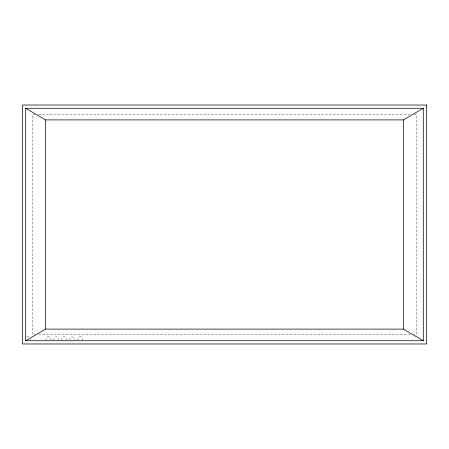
<?xml version="1.0" encoding="UTF-8"?>
<svg xmlns="http://www.w3.org/2000/svg" width="449" height="449" viewBox="0 0 449 449"><rect width="100%" height="100%" fill="white"/><g stroke="black" fill="none" stroke-linecap="round" stroke-linejoin="round"><path stroke-width="0.34" stroke-dasharray="2.25 1.68" d="M35.005 114.781L32.205 114.781L32.205 334.219L35.005 334.219M38.507 114.781L410.493 114.781M413.995 114.781L416.795 114.781L416.795 334.219L413.995 334.219M38.507 334.219L410.493 334.219M70.162 340.207A2.178 2.178 0 0 1 72.048 336.941A2.178 2.178 0 0 1 73.933 340.207M78.16 340.32A2.408 2.408 0 0 1 80.242 336.711A2.408 2.408 0 0 1 82.324 340.32M54.144 340.303A2.374 2.374 0 0 1 56.204 336.744A2.374 2.374 0 0 1 58.258 340.303M46.314 340.387A2.537 2.537 0 0 1 48.509 336.582A2.537 2.537 0 0 1 50.709 340.387M62.052 340.303A2.374 2.374 0 0 1 64.106 336.744A2.374 2.374 0 0 1 66.16 340.303M30.364 339.118A2.503 2.503 0 0 1 30.027 340.37M26.609 336.952A2.503 2.503 0 0 1 29.628 337.351"/><path stroke-width="0.67" d="M25.7 340.724L45.579 329.1L403.421 329.1L423.3 340.724L423.3 108.276L25.7 108.276L25.7 340.724L423.3 340.724M25.7 108.276L45.579 119.9L403.421 119.9L423.3 108.276M403.421 119.9L403.421 329.1M45.579 119.9L45.579 329.1M426.55 105.027L22.45 105.027L22.45 343.973L426.55 343.973L426.55 105.027"/></g></svg>
